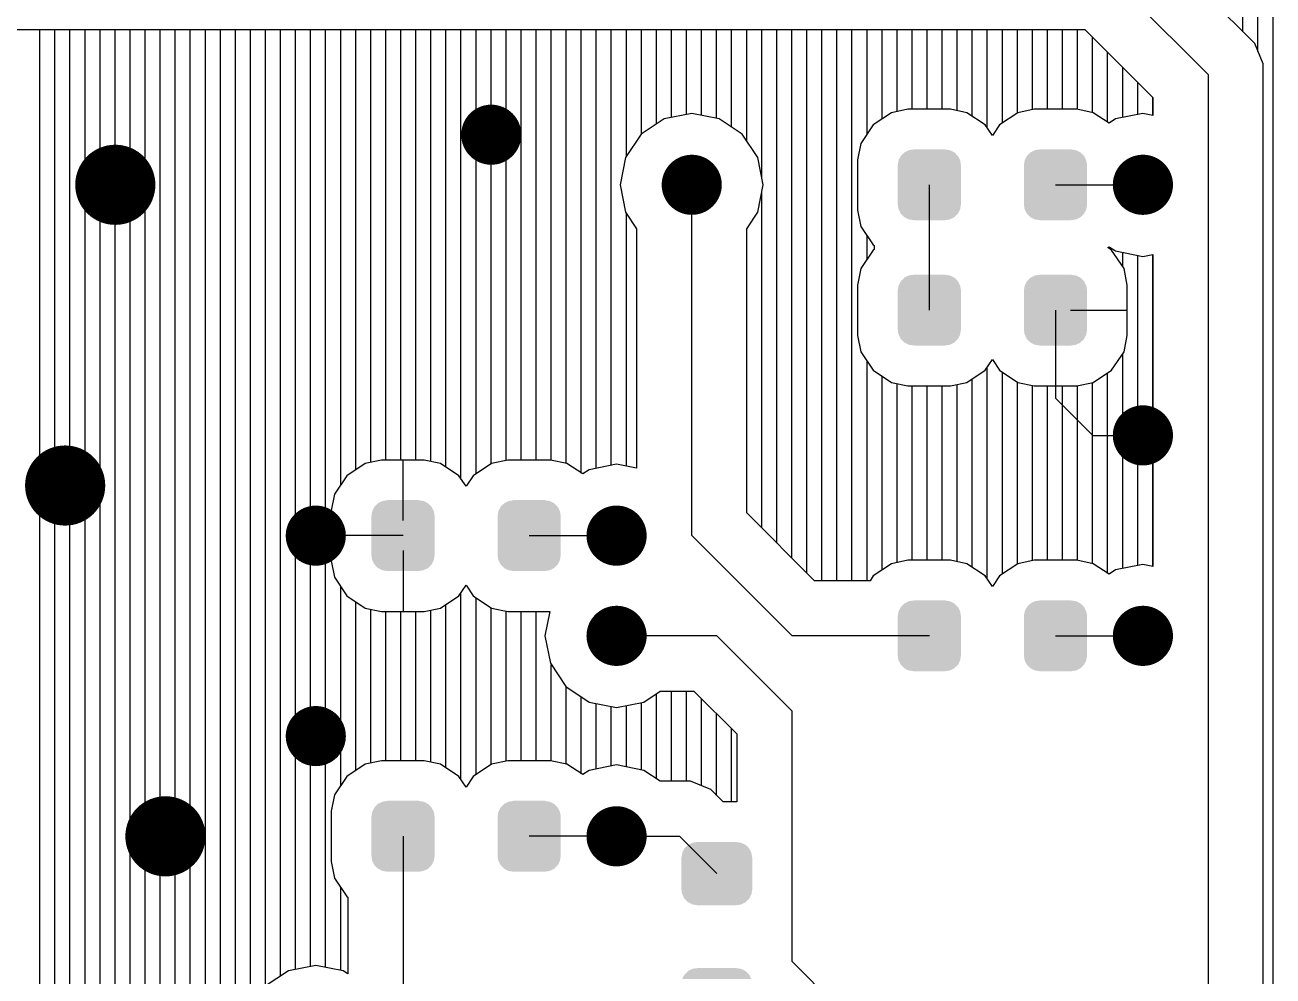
# Model space of a CAD drawing. Extents: x 295 to 953, y 10 to 290.
# Drawn here: x 752.27 to 778.36, y 114.29 to 134.17 of the extents above; entities that cross this region are included whole.
import ezdxf

# ---------------------------------------------------------------- set-up
doc = ezdxf.new("R2010")
doc.units = 0
doc.header["$LTSCALE"] = 5
doc.header["$MEASUREMENT"] = 0
doc.layers.get('0').update_dxf_attribs({"linetype": 'CONTINUOUS', "lineweight": 25})
doc.layers.add('DV-INT-A3_BOT', color=7, linetype='CONTINUOUS')

msp = doc.modelspace()

# ---------------------------------------------------------------- linework, layer by layer
for points, const_width in [([(762.331, 131.876, -1), (761.703, 131.876, -1)], 0.629), ([(754.578, 130.829, -1), (753.74, 130.829, -1)], 0.838), ([(766.522, 130.829, -1), (765.894, 130.829, -1)], 0.629), ([(775.952, 130.829, -1), (775.323, 130.829, -1)], 0.629), ([(775.952, 125.59, -1), (775.323, 125.59, -1)], 0.629), ([(753.53, 124.542, -1), (752.692, 124.542, -1)], 0.838), ([(758.664, 123.494, -1), (758.036, 123.494, -1)], 0.629), ([(764.951, 123.494, -1), (764.322, 123.494, -1)], 0.629), ([(764.951, 121.399, -1), (764.322, 121.399, -1)], 0.629), ([(775.952, 121.399, -1), (775.323, 121.399, -1)], 0.629), ([(758.664, 119.303, -1), (758.036, 119.303, -1)], 0.629), ([(755.626, 117.208, -1), (754.788, 117.208, -1)], 0.838), ([(764.951, 117.208, -1), (764.322, 117.208, -1)], 0.629)]:
    msp.add_lwpolyline(points, format="xyb", close=True, dxfattribs=dict(const_width=const_width))
for points in [[(771.766, 131.437), (771.702, 131.503), (770.581, 131.437), (770.649, 131.503)], [(771.702, 131.503), (771.689, 131.509), (770.649, 131.503), (770.657, 131.509)], [(771.689, 131.509), (771.609, 131.551), (770.657, 131.509), (770.744, 131.551)], [(771.609, 131.551), (771.587, 131.554), (770.744, 131.551), (770.751, 131.554)], [(771.587, 131.554), (771.505, 131.568), (770.751, 131.554), (770.843, 131.568)], [(771.505, 131.568), (771.505, 131.57), (770.843, 131.568), (770.843, 131.57)], [(774.402, 131.437), (774.338, 131.503), (773.217, 131.437), (773.286, 131.503)], [(774.338, 131.503), (774.325, 131.509), (773.286, 131.503), (773.293, 131.509)], [(774.325, 131.509), (774.245, 131.551), (773.293, 131.509), (773.38, 131.551)], [(774.245, 131.551), (774.223, 131.554), (773.38, 131.551), (773.387, 131.554)], [(774.223, 131.554), (774.142, 131.568), (773.387, 131.554), (773.479, 131.568)], [(774.142, 131.568), (774.142, 131.57), (773.479, 131.568), (773.479, 131.57)], [(771.834, 131.241), (771.82, 131.334), (770.514, 131.241), (770.53, 131.334)], [(771.834, 131.239), (771.834, 131.241), (770.514, 131.239), (770.514, 131.241)], [(771.834, 130.418), (771.834, 131.239), (770.514, 130.418), (770.514, 131.239)], [(771.82, 131.334), (771.815, 131.345), (770.53, 131.334), (770.532, 131.345)], [(771.815, 131.345), (771.775, 131.428), (770.532, 131.345), (770.576, 131.428)], [(771.775, 131.428), (771.766, 131.437), (770.576, 131.428), (770.581, 131.437)], [(774.471, 131.241), (774.457, 131.334), (773.15, 131.241), (773.166, 131.334)], [(774.471, 131.239), (774.471, 131.241), (773.15, 131.239), (773.15, 131.241)], [(774.471, 130.418), (774.471, 131.239), (773.15, 130.418), (773.15, 131.239)], [(774.457, 131.334), (774.451, 131.345), (773.166, 131.334), (773.168, 131.345)], [(774.451, 131.345), (774.411, 131.428), (773.168, 131.345), (773.212, 131.428)], [(774.411, 131.428), (774.402, 131.437), (773.212, 131.428), (773.217, 131.437)], [(771.834, 130.416), (771.834, 130.418), (770.514, 130.416), (770.514, 130.418)], [(771.819, 130.324), (771.834, 130.416), (770.528, 130.324), (770.514, 130.416)], [(771.817, 130.313), (771.819, 130.324), (770.534, 130.313), (770.528, 130.324)], [(771.773, 130.229), (771.817, 130.313), (770.574, 130.229), (770.534, 130.313)], [(771.768, 130.22), (771.773, 130.229), (770.583, 130.22), (770.574, 130.229)], [(771.699, 130.154), (771.768, 130.22), (770.647, 130.154), (770.583, 130.22)], [(774.471, 130.416), (774.471, 130.418), (773.15, 130.416), (773.15, 130.418)], [(774.455, 130.324), (774.471, 130.416), (773.164, 130.324), (773.15, 130.416)], [(774.453, 130.313), (774.455, 130.324), (773.17, 130.313), (773.164, 130.324)], [(774.409, 130.229), (774.453, 130.313), (773.21, 130.229), (773.17, 130.313)], [(774.404, 130.22), (774.409, 130.229), (773.219, 130.22), (773.21, 130.229)], [(774.335, 130.154), (774.404, 130.22), (773.283, 130.154), (773.219, 130.22)], [(771.692, 130.148), (771.699, 130.154), (770.66, 130.148), (770.647, 130.154)], [(771.605, 130.106), (771.692, 130.148), (770.74, 130.106), (770.66, 130.148)], [(771.598, 130.103), (771.605, 130.106), (770.761, 130.103), (770.74, 130.106)], [(771.505, 130.09), (771.598, 130.103), (770.843, 130.09), (770.761, 130.103)], [(771.505, 130.087), (771.505, 130.09), (770.843, 130.087), (770.843, 130.09)], [(774.328, 130.148), (774.335, 130.154), (773.296, 130.148), (773.283, 130.154)], [(774.241, 130.106), (774.328, 130.148), (773.376, 130.106), (773.296, 130.148)], [(774.234, 130.103), (774.241, 130.106), (773.398, 130.103), (773.376, 130.106)], [(774.142, 130.09), (774.234, 130.103), (773.479, 130.09), (773.398, 130.103)], [(774.142, 130.087), (774.142, 130.09), (773.479, 130.087), (773.479, 130.09)], [(771.766, 128.818), (771.702, 128.883), (770.581, 128.818), (770.649, 128.883)], [(771.702, 128.883), (771.689, 128.89), (770.649, 128.883), (770.657, 128.89)], [(771.689, 128.89), (771.609, 128.932), (770.657, 128.89), (770.744, 128.932)], [(771.609, 128.932), (771.587, 128.935), (770.744, 128.932), (770.751, 128.935)], [(771.587, 128.935), (771.505, 128.948), (770.751, 128.935), (770.843, 128.948)], [(771.505, 128.948), (771.505, 128.951), (770.843, 128.948), (770.843, 128.951)], [(774.402, 128.818), (774.338, 128.883), (773.217, 128.818), (773.286, 128.883)], [(774.338, 128.883), (774.325, 128.89), (773.286, 128.883), (773.293, 128.89)], [(774.325, 128.89), (774.245, 128.932), (773.293, 128.89), (773.38, 128.932)], [(774.245, 128.932), (774.223, 128.935), (773.38, 128.932), (773.387, 128.935)], [(774.223, 128.935), (774.142, 128.948), (773.387, 128.935), (773.479, 128.948)], [(774.142, 128.948), (774.142, 128.951), (773.479, 128.948), (773.479, 128.951)], [(771.834, 128.622), (771.82, 128.714), (770.514, 128.622), (770.53, 128.714)], [(771.834, 128.62), (771.834, 128.622), (770.514, 128.62), (770.514, 128.622)], [(771.834, 127.798), (771.834, 128.62), (770.514, 127.798), (770.514, 128.62)], [(771.82, 128.714), (771.815, 128.725), (770.53, 128.714), (770.532, 128.725)], [(771.815, 128.725), (771.775, 128.808), (770.532, 128.725), (770.576, 128.808)], [(771.775, 128.808), (771.766, 128.818), (770.576, 128.808), (770.581, 128.818)], [(774.471, 128.622), (774.457, 128.714), (773.15, 128.622), (773.166, 128.714)], [(774.471, 128.62), (774.471, 128.622), (773.15, 128.62), (773.15, 128.622)], [(774.471, 127.798), (774.471, 128.62), (773.15, 127.798), (773.15, 128.62)], [(774.457, 128.714), (774.451, 128.725), (773.166, 128.714), (773.168, 128.725)], [(774.451, 128.725), (774.411, 128.808), (773.168, 128.725), (773.212, 128.808)], [(774.411, 128.808), (774.402, 128.818), (773.212, 128.808), (773.217, 128.818)], [(771.834, 127.796), (771.834, 127.798), (770.514, 127.796), (770.514, 127.798)], [(771.819, 127.704), (771.834, 127.796), (770.528, 127.704), (770.514, 127.796)], [(771.817, 127.693), (771.819, 127.704), (770.534, 127.693), (770.528, 127.704)], [(771.773, 127.61), (771.817, 127.693), (770.574, 127.61), (770.534, 127.693)], [(771.768, 127.601), (771.773, 127.61), (770.583, 127.601), (770.574, 127.61)], [(771.699, 127.535), (771.768, 127.601), (770.647, 127.535), (770.583, 127.601)], [(774.471, 127.796), (774.471, 127.798), (773.15, 127.796), (773.15, 127.798)], [(774.455, 127.704), (774.471, 127.796), (773.164, 127.704), (773.15, 127.796)], [(774.453, 127.693), (774.455, 127.704), (773.17, 127.693), (773.164, 127.704)], [(774.409, 127.61), (774.453, 127.693), (773.21, 127.61), (773.17, 127.693)], [(774.404, 127.601), (774.409, 127.61), (773.219, 127.601), (773.21, 127.61)], [(774.335, 127.535), (774.404, 127.601), (773.283, 127.535), (773.219, 127.601)], [(771.692, 127.528), (771.699, 127.535), (770.66, 127.528), (770.647, 127.535)], [(771.605, 127.487), (771.692, 127.528), (770.74, 127.487), (770.66, 127.528)], [(771.598, 127.483), (771.605, 127.487), (770.761, 127.483), (770.74, 127.487)], [(771.505, 127.47), (771.598, 127.483), (770.843, 127.47), (770.761, 127.483)], [(771.505, 127.467), (771.505, 127.47), (770.843, 127.467), (770.843, 127.47)], [(774.328, 127.528), (774.335, 127.535), (773.296, 127.528), (773.283, 127.535)], [(774.241, 127.487), (774.328, 127.528), (773.376, 127.487), (773.296, 127.528)], [(774.234, 127.483), (774.241, 127.487), (773.398, 127.483), (773.376, 127.487)], [(774.142, 127.47), (774.234, 127.483), (773.479, 127.47), (773.398, 127.483)], [(774.142, 127.467), (774.142, 127.47), (773.479, 127.467), (773.479, 127.47)], [(760.7, 124.168), (760.687, 124.175), (759.648, 124.168), (759.655, 124.175)], [(760.687, 124.175), (760.607, 124.217), (759.655, 124.175), (759.742, 124.217)], [(760.607, 124.217), (760.586, 124.22), (759.742, 124.217), (759.75, 124.22)], [(760.586, 124.22), (760.504, 124.233), (759.75, 124.22), (759.842, 124.233)], [(760.504, 124.233), (760.504, 124.236), (759.842, 124.233), (759.842, 124.236)], [(763.336, 124.168), (763.323, 124.175), (762.284, 124.168), (762.291, 124.175)], [(763.323, 124.175), (763.244, 124.217), (762.291, 124.175), (762.379, 124.217)], [(763.244, 124.217), (763.222, 124.22), (762.379, 124.217), (762.386, 124.22)], [(763.222, 124.22), (763.14, 124.233), (762.386, 124.22), (762.478, 124.233)], [(763.14, 124.233), (763.14, 124.236), (762.478, 124.233), (762.478, 124.236)], [(760.833, 123.907), (760.819, 123.999), (759.513, 123.907), (759.529, 123.999)], [(760.819, 123.999), (760.814, 124.01), (759.529, 123.999), (759.53, 124.01)], [(760.814, 124.01), (760.773, 124.093), (759.53, 124.01), (759.575, 124.093)], [(760.773, 124.093), (760.764, 124.103), (759.575, 124.093), (759.58, 124.103)], [(760.764, 124.103), (760.7, 124.168), (759.58, 124.103), (759.648, 124.168)], [(763.469, 123.907), (763.455, 123.999), (762.149, 123.907), (762.165, 123.999)], [(763.455, 123.999), (763.45, 124.01), (762.165, 123.999), (762.167, 124.01)], [(763.45, 124.01), (763.41, 124.093), (762.167, 124.01), (762.211, 124.093)], [(763.41, 124.093), (763.4, 124.103), (762.211, 124.093), (762.216, 124.103)], [(763.4, 124.103), (763.336, 124.168), (762.216, 124.103), (762.284, 124.168)], [(760.833, 123.905), (760.833, 123.907), (759.513, 123.905), (759.513, 123.907)], [(760.833, 123.084), (760.833, 123.905), (759.513, 123.084), (759.513, 123.905)], [(763.469, 123.905), (763.469, 123.907), (762.149, 123.905), (762.149, 123.907)], [(763.469, 123.084), (763.469, 123.905), (762.149, 123.084), (762.149, 123.905)], [(760.833, 123.082), (760.833, 123.084), (759.513, 123.082), (759.513, 123.084)], [(760.817, 122.989), (760.833, 123.082), (759.527, 122.989), (759.513, 123.082)], [(760.816, 122.978), (760.817, 122.989), (759.532, 122.978), (759.527, 122.989)], [(760.771, 122.895), (760.816, 122.978), (759.573, 122.895), (759.532, 122.978)], [(760.767, 122.886), (760.771, 122.895), (759.582, 122.886), (759.573, 122.895)], [(760.698, 122.82), (760.767, 122.886), (759.646, 122.82), (759.582, 122.886)], [(763.469, 123.082), (763.469, 123.084), (762.149, 123.082), (762.149, 123.084)], [(763.454, 122.989), (763.469, 123.082), (762.163, 122.989), (762.149, 123.082)], [(763.452, 122.978), (763.454, 122.989), (762.168, 122.978), (762.163, 122.989)], [(763.408, 122.895), (763.452, 122.978), (762.209, 122.895), (762.168, 122.978)], [(763.403, 122.886), (763.408, 122.895), (762.218, 122.886), (762.209, 122.895)], [(763.334, 122.82), (763.403, 122.886), (762.282, 122.82), (762.218, 122.886)], [(760.691, 122.813), (760.698, 122.82), (759.659, 122.813), (759.646, 122.82)], [(760.604, 122.772), (760.691, 122.813), (759.739, 122.772), (759.659, 122.813)], [(760.596, 122.768), (760.604, 122.772), (759.76, 122.768), (759.739, 122.772)], [(760.504, 122.755), (760.596, 122.768), (759.842, 122.755), (759.76, 122.768)], [(760.504, 122.753), (760.504, 122.755), (759.842, 122.753), (759.842, 122.755)], [(763.327, 122.813), (763.334, 122.82), (762.295, 122.813), (762.282, 122.82)], [(763.24, 122.772), (763.327, 122.813), (762.375, 122.772), (762.295, 122.813)], [(763.232, 122.768), (763.24, 122.772), (762.396, 122.768), (762.375, 122.772)], [(763.14, 122.755), (763.232, 122.768), (762.478, 122.755), (762.396, 122.768)], [(763.14, 122.753), (763.14, 122.755), (762.478, 122.753), (762.478, 122.755)], [(771.689, 122.08), (771.609, 122.121), (770.657, 122.08), (770.744, 122.121)], [(771.609, 122.121), (771.587, 122.125), (770.744, 122.121), (770.751, 122.125)], [(771.587, 122.125), (771.505, 122.138), (770.751, 122.125), (770.843, 122.138)], [(771.505, 122.138), (771.505, 122.141), (770.843, 122.138), (770.843, 122.141)], [(774.325, 122.08), (774.245, 122.121), (773.293, 122.08), (773.38, 122.121)], [(774.245, 122.121), (774.223, 122.125), (773.38, 122.121), (773.387, 122.125)], [(774.223, 122.125), (774.142, 122.138), (773.387, 122.125), (773.479, 122.138)], [(774.142, 122.138), (774.142, 122.141), (773.479, 122.138), (773.479, 122.141)], [(771.834, 121.812), (771.82, 121.904), (770.514, 121.812), (770.53, 121.904)], [(771.82, 121.904), (771.815, 121.915), (770.53, 121.904), (770.532, 121.915)], [(771.815, 121.915), (771.775, 121.998), (770.532, 121.915), (770.576, 121.998)], [(771.775, 121.998), (771.766, 122.007), (770.576, 121.998), (770.581, 122.007)], [(771.766, 122.007), (771.702, 122.073), (770.581, 122.007), (770.649, 122.073)], [(771.702, 122.073), (771.689, 122.08), (770.649, 122.073), (770.657, 122.08)], [(774.471, 121.812), (774.457, 121.904), (773.15, 121.812), (773.166, 121.904)], [(774.457, 121.904), (774.451, 121.915), (773.166, 121.904), (773.168, 121.915)], [(774.451, 121.915), (774.411, 121.998), (773.168, 121.915), (773.212, 121.998)], [(774.411, 121.998), (774.402, 122.007), (773.212, 121.998), (773.217, 122.007)], [(774.402, 122.007), (774.338, 122.073), (773.217, 122.007), (773.286, 122.073)], [(774.338, 122.073), (774.325, 122.08), (773.286, 122.073), (773.293, 122.08)], [(771.834, 121.81), (771.834, 121.812), (770.514, 121.81), (770.514, 121.812)], [(771.834, 120.988), (771.834, 121.81), (770.514, 120.988), (770.514, 121.81)], [(774.471, 121.81), (774.471, 121.812), (773.15, 121.81), (773.15, 121.812)], [(774.471, 120.988), (774.471, 121.81), (773.15, 120.988), (773.15, 121.81)], [(771.834, 120.986), (771.834, 120.988), (770.514, 120.986), (770.514, 120.988)], [(771.819, 120.894), (771.834, 120.986), (770.528, 120.894), (770.514, 120.986)], [(771.817, 120.883), (771.819, 120.894), (770.534, 120.883), (770.528, 120.894)], [(771.773, 120.8), (771.817, 120.883), (770.574, 120.8), (770.534, 120.883)], [(771.768, 120.79), (771.773, 120.8), (770.583, 120.79), (770.574, 120.8)], [(771.699, 120.725), (771.768, 120.79), (770.647, 120.725), (770.583, 120.79)], [(774.471, 120.986), (774.471, 120.988), (773.15, 120.986), (773.15, 120.988)], [(774.455, 120.894), (774.471, 120.986), (773.164, 120.894), (773.15, 120.986)], [(774.453, 120.883), (774.455, 120.894), (773.17, 120.883), (773.164, 120.894)], [(774.409, 120.8), (774.453, 120.883), (773.21, 120.8), (773.17, 120.883)], [(774.404, 120.79), (774.409, 120.8), (773.219, 120.79), (773.21, 120.8)], [(774.335, 120.725), (774.404, 120.79), (773.283, 120.725), (773.219, 120.79)], [(771.692, 120.718), (771.699, 120.725), (770.66, 120.718), (770.647, 120.725)], [(771.605, 120.676), (771.692, 120.718), (770.74, 120.676), (770.66, 120.718)], [(771.598, 120.673), (771.605, 120.676), (770.761, 120.673), (770.74, 120.676)], [(771.505, 120.66), (771.598, 120.673), (770.843, 120.66), (770.761, 120.673)], [(771.505, 120.657), (771.505, 120.66), (770.843, 120.657), (770.843, 120.66)], [(774.328, 120.718), (774.335, 120.725), (773.296, 120.718), (773.283, 120.725)], [(774.241, 120.676), (774.328, 120.718), (773.376, 120.676), (773.296, 120.718)], [(774.234, 120.673), (774.241, 120.676), (773.398, 120.673), (773.376, 120.676)], [(774.142, 120.66), (774.234, 120.673), (773.479, 120.66), (773.398, 120.673)], [(774.142, 120.657), (774.142, 120.66), (773.479, 120.657), (773.479, 120.66)], [(760.687, 117.889), (760.607, 117.93), (759.655, 117.889), (759.742, 117.93)], [(760.607, 117.93), (760.586, 117.934), (759.742, 117.93), (759.75, 117.934)], [(760.586, 117.934), (760.504, 117.947), (759.75, 117.934), (759.842, 117.947)], [(760.504, 117.947), (760.504, 117.95), (759.842, 117.947), (759.842, 117.95)], [(763.323, 117.889), (763.244, 117.93), (762.291, 117.889), (762.379, 117.93)], [(763.244, 117.93), (763.222, 117.934), (762.379, 117.93), (762.386, 117.934)], [(763.222, 117.934), (763.14, 117.947), (762.386, 117.934), (762.478, 117.947)], [(763.14, 117.947), (763.14, 117.95), (762.478, 117.947), (762.478, 117.95)], [(760.833, 117.621), (760.819, 117.713), (759.513, 117.621), (759.529, 117.713)], [(760.819, 117.713), (760.814, 117.724), (759.529, 117.713), (759.53, 117.724)], [(760.814, 117.724), (760.773, 117.807), (759.53, 117.724), (759.575, 117.807)], [(760.773, 117.807), (760.764, 117.816), (759.575, 117.807), (759.58, 117.816)], [(760.764, 117.816), (760.7, 117.882), (759.58, 117.816), (759.648, 117.882)], [(760.7, 117.882), (760.687, 117.889), (759.648, 117.882), (759.655, 117.889)], [(763.469, 117.621), (763.455, 117.713), (762.149, 117.621), (762.165, 117.713)], [(763.455, 117.713), (763.45, 117.724), (762.165, 117.713), (762.167, 117.724)], [(763.45, 117.724), (763.41, 117.807), (762.167, 117.724), (762.211, 117.807)], [(763.41, 117.807), (763.4, 117.816), (762.211, 117.807), (762.216, 117.816)], [(763.4, 117.816), (763.336, 117.882), (762.216, 117.816), (762.284, 117.882)], [(763.336, 117.882), (763.323, 117.889), (762.284, 117.882), (762.291, 117.889)], [(760.833, 117.619), (760.833, 117.621), (759.513, 117.619), (759.513, 117.621)], [(760.833, 116.797), (760.833, 117.619), (759.513, 116.797), (759.513, 117.619)], [(763.469, 117.619), (763.469, 117.621), (762.149, 117.619), (762.149, 117.621)], [(763.469, 116.797), (763.469, 117.619), (762.149, 116.797), (762.149, 117.619)], [(767.453, 116.863), (767.413, 116.947), (766.009, 116.863), (766.053, 116.947)], [(767.413, 116.947), (767.405, 116.956), (766.053, 116.947), (766.057, 116.956)], [(767.405, 116.956), (767.341, 117.022), (766.057, 116.956), (766.126, 117.022)], [(767.341, 117.022), (767.328, 117.029), (766.126, 117.022), (766.132, 117.029)], [(767.328, 117.029), (767.248, 117.071), (766.132, 117.029), (766.219, 117.071)], [(767.248, 117.071), (767.228, 117.074), (766.219, 117.071), (766.226, 117.074)], [(767.228, 117.074), (767.145, 117.088), (766.226, 117.074), (766.319, 117.088)], [(760.833, 116.795), (760.833, 116.797), (759.513, 116.795), (759.513, 116.797)], [(760.817, 116.703), (760.833, 116.795), (759.527, 116.703), (759.513, 116.795)], [(760.816, 116.692), (760.817, 116.703), (759.532, 116.692), (759.527, 116.703)], [(760.771, 116.609), (760.816, 116.692), (759.573, 116.609), (759.532, 116.692)], [(760.767, 116.599), (760.771, 116.609), (759.582, 116.599), (759.573, 116.609)], [(763.469, 116.795), (763.469, 116.797), (762.149, 116.795), (762.149, 116.797)], [(763.454, 116.703), (763.469, 116.795), (762.163, 116.703), (762.149, 116.795)], [(763.452, 116.692), (763.454, 116.703), (762.168, 116.692), (762.163, 116.703)], [(763.408, 116.609), (763.452, 116.692), (762.209, 116.609), (762.168, 116.692)], [(763.403, 116.599), (763.408, 116.609), (762.218, 116.599), (762.209, 116.609)], [(767.474, 116.097), (767.474, 116.759), (765.99, 116.097), (765.99, 116.759)], [(767.472, 116.759), (767.458, 116.852), (765.992, 116.759), (766.007, 116.852)], [(767.458, 116.852), (767.453, 116.863), (766.007, 116.852), (766.009, 116.863)], [(760.698, 116.534), (760.767, 116.599), (759.646, 116.534), (759.582, 116.599)], [(760.691, 116.527), (760.698, 116.534), (759.659, 116.527), (759.646, 116.534)], [(760.604, 116.485), (760.691, 116.527), (759.739, 116.485), (759.659, 116.527)], [(760.596, 116.482), (760.604, 116.485), (759.76, 116.482), (759.739, 116.485)], [(760.504, 116.469), (760.596, 116.482), (759.842, 116.469), (759.76, 116.482)], [(760.504, 116.466), (760.504, 116.469), (759.842, 116.466), (759.842, 116.469)], [(763.334, 116.534), (763.403, 116.599), (762.282, 116.534), (762.218, 116.599)], [(763.327, 116.527), (763.334, 116.534), (762.295, 116.527), (762.282, 116.534)], [(763.24, 116.485), (763.327, 116.527), (762.375, 116.485), (762.295, 116.527)], [(763.232, 116.482), (763.24, 116.485), (762.396, 116.482), (762.375, 116.485)], [(763.14, 116.469), (763.232, 116.482), (762.478, 116.469), (762.396, 116.482)], [(763.14, 116.466), (763.14, 116.469), (762.478, 116.466), (762.478, 116.469)], [(767.457, 116.004), (767.472, 116.097), (766.006, 116.004), (765.992, 116.097)], [(767.455, 115.994), (767.457, 116.004), (766.011, 115.994), (766.006, 116.004)], [(767.411, 115.91), (767.455, 115.994), (766.051, 115.91), (766.011, 115.994)], [(767.407, 115.901), (767.411, 115.91), (766.059, 115.901), (766.051, 115.91)], [(767.338, 115.834), (767.407, 115.901), (766.123, 115.834), (766.059, 115.901)], [(767.332, 115.828), (767.338, 115.834), (766.136, 115.828), (766.123, 115.834)], [(767.244, 115.786), (767.332, 115.828), (766.216, 115.786), (766.136, 115.828)], [(767.237, 115.782), (767.244, 115.786), (766.236, 115.782), (766.216, 115.786)], [(767.145, 115.768), (767.237, 115.782), (766.319, 115.768), (766.236, 115.782)], [(767.453, 114.227), (767.413, 114.311), (766.009, 114.227), (766.053, 114.311)], [(767.413, 114.311), (767.405, 114.32), (766.053, 114.311), (766.057, 114.32)], [(767.405, 114.32), (767.341, 114.386), (766.057, 114.32), (766.126, 114.386)], [(767.341, 114.386), (767.328, 114.393), (766.126, 114.386), (766.132, 114.393)], [(767.328, 114.393), (767.248, 114.435), (766.132, 114.393), (766.219, 114.435)], [(767.248, 114.435), (767.228, 114.438), (766.219, 114.435), (766.226, 114.438)], [(767.228, 114.438), (767.145, 114.452), (766.226, 114.438), (766.319, 114.452)]]:
    msp.add_solid(points)
at = {"layer": 'DV-INT-A3_BOT'}
for p, q in [((777.729, 134.026), (777.729, 146.788)), ((777.976, 133.783), (775.881, 135.879)), ((778.043, 133.616), (778.043, 135.502)), ((774.904, 135.229), (777, 133.134)), ((778.358, 101.387), (778.358, 134.73)), ((743.279, 134.077), (774.427, 134.077)), ((752.583, 101.387), (752.583, 134.077)), ((752.897, 101.387), (752.897, 134.077)), ((753.212, 101.387), (753.212, 134.077)), ((753.526, 101.387), (753.526, 134.077)), ((753.84, 101.387), (753.84, 134.077)), ((754.155, 101.387), (754.155, 134.077)), ((754.469, 101.387), (754.469, 134.077)), ((754.783, 101.387), (754.783, 134.077)), ((755.098, 101.387), (755.098, 134.077)), ((755.412, 101.387), (755.412, 134.077)), ((755.726, 101.387), (755.726, 134.077)), ((756.041, 101.387), (756.041, 134.077)), ((756.355, 101.387), (756.355, 134.077)), ((756.669, 101.387), (756.669, 134.077)), ((756.984, 113.616), (756.984, 134.077)), ((757.298, 114.077), (757.298, 134.077)), ((757.612, 114.291), (757.612, 134.077)), ((757.927, 114.425), (757.927, 134.077)), ((758.241, 114.488), (758.241, 134.077)), ((758.555, 114.467), (758.555, 134.077)), ((758.87, 124.555), (758.87, 134.077)), ((759.184, 124.873), (759.184, 134.077)), ((759.498, 125.028), (759.498, 134.077)), ((759.813, 125.074), (759.813, 134.077)), ((760.127, 125.074), (760.127, 134.077)), ((760.441, 125.074), (760.441, 134.077)), ((760.756, 125.045), (760.756, 134.077)), ((761.07, 124.928), (761.07, 134.077)), ((761.384, 124.685), (761.384, 134.077)), ((761.699, 124.789), (761.699, 134.077)), ((762.013, 124.999), (762.013, 134.077)), ((762.327, 125.066), (762.327, 134.077)), ((762.642, 125.074), (762.642, 134.077)), ((762.956, 125.074), (762.956, 134.077)), ((763.27, 125.07), (763.27, 134.077)), ((763.584, 125.007), (763.584, 134.077)), ((763.899, 124.802), (763.899, 134.077)), ((764.213, 124.903), (764.213, 134.077)), ((764.527, 124.965), (764.527, 134.077)), ((764.842, 131.428), (764.842, 134.077)), ((765.156, 131.889), (765.156, 134.077)), ((765.47, 132.103), (765.47, 134.077)), ((765.785, 132.237), (765.785, 134.077)), ((766.099, 132.3), (766.099, 134.077)), ((766.413, 132.279), (766.413, 134.077)), ((766.728, 132.216), (766.728, 134.077)), ((767.042, 132.031), (767.042, 134.077)), ((767.356, 131.742), (767.356, 134.077)), ((767.671, 130.971), (767.671, 134.077)), ((767.985, 123.339), (767.985, 134.077)), ((768.299, 123.025), (768.299, 134.077)), ((768.614, 122.711), (768.614, 134.077)), ((768.928, 122.551), (768.928, 134.077)), ((769.242, 122.551), (769.242, 134.077)), ((769.557, 122.551), (769.557, 134.077)), ((769.871, 131.889), (769.871, 134.077)), ((770.185, 132.207), (770.185, 134.077)), ((770.5, 132.362), (770.5, 134.077)), ((770.814, 132.409), (770.814, 134.077)), ((771.128, 132.409), (771.128, 134.077)), ((771.443, 132.409), (771.443, 134.077)), ((771.757, 132.379), (771.757, 134.077)), ((772.071, 132.262), (772.071, 134.077)), ((772.386, 132.019), (772.386, 134.077)), ((772.7, 132.124), (772.7, 134.077)), ((773.014, 132.333), (773.014, 134.077)), ((773.329, 132.4), (773.329, 134.077)), ((773.643, 132.409), (773.643, 134.077)), ((773.957, 132.409), (773.957, 134.077)), ((774.272, 132.404), (774.272, 134.077)), ((774.427, 134.077), (775.847, 132.656)), ((774.586, 132.342), (774.586, 133.913)), ((774.9, 132.136), (774.9, 133.599)), ((778.152, 133.36), (777.976, 133.783)), ((778.152, 104.404), (778.152, 133.36)), ((775.215, 132.237), (775.215, 133.285)), ((777, 133.134), (777, 104.635)), ((775.529, 132.3), (775.529, 132.97)), ((775.843, 132.279), (775.843, 132.656)), ((775.847, 132.656), (775.847, 132.279)), ((766.208, 132.321), (765.634, 132.207)), ((766.778, 132.207), (766.208, 132.321)), ((770.386, 132.337), (770.001, 132.082)), ((770.726, 132.409), (770.386, 132.337)), ((771.619, 132.409), (770.726, 132.409)), ((771.958, 132.337), (771.619, 132.409)), ((772.344, 132.082), (771.958, 132.337)), ((773.027, 132.337), (772.641, 132.082)), ((773.366, 132.409), (773.027, 132.337)), ((774.259, 132.409), (773.366, 132.409)), ((774.598, 132.337), (774.259, 132.409)), ((774.93, 132.119), (774.598, 132.337)), ((775.638, 132.321), (775.064, 132.207)), ((775.847, 132.279), (775.638, 132.321)), ((765.634, 132.207), (765.148, 131.885)), ((767.264, 131.885), (766.778, 132.207)), ((770.001, 132.082), (769.741, 131.696)), ((772.495, 131.86), (772.344, 132.082)), ((772.641, 132.082), (772.495, 131.86)), ((775.064, 132.207), (774.93, 132.119)), ((765.148, 131.885), (764.825, 131.399)), ((767.587, 131.399), (767.264, 131.885)), ((769.741, 131.696), (769.674, 131.352)), ((764.825, 131.399), (764.712, 130.829)), ((767.7, 130.829), (767.587, 131.399)), ((769.674, 131.352), (769.674, 130.301)), ((764.712, 130.829), (764.825, 130.254)), ((766.208, 123.494), (766.208, 130.829)), ((767.587, 130.254), (767.7, 130.829)), ((771.174, 128.209), (771.174, 130.829)), ((773.811, 130.829), (775.638, 130.829)), ((767.671, 123.654), (767.671, 130.682)), ((764.825, 130.254), (765.056, 129.911)), ((764.842, 124.944), (764.842, 130.225)), ((767.361, 129.911), (767.587, 130.254)), ((769.674, 130.301), (769.741, 129.957)), ((769.741, 129.957), (770.001, 129.571)), ((765.056, 129.911), (765.056, 124.903)), ((767.361, 123.968), (767.361, 129.911)), ((769.871, 129.27), (769.871, 129.764)), ((770.001, 129.462), (769.741, 129.077)), ((770.001, 129.571), (770.022, 129.559)), ((770.022, 129.475), (770.001, 129.462)), ((770.022, 129.559), (770.022, 129.475)), ((774.904, 129.517), (774.93, 129.534)), ((774.984, 129.462), (774.904, 129.517)), ((774.93, 129.534), (775.064, 129.446)), ((775.244, 129.077), (774.984, 129.462)), ((775.064, 129.446), (775.638, 129.332)), ((775.215, 129.114), (775.215, 129.416)), ((775.529, 122.87), (775.529, 129.353)), ((775.638, 129.332), (775.847, 129.374)), ((775.843, 122.849), (775.843, 129.374)), ((775.847, 129.374), (775.847, 122.849)), ((769.741, 129.077), (769.674, 128.733)), ((775.311, 128.733), (775.244, 129.077)), ((769.674, 128.733), (769.674, 127.681)), ((775.311, 127.681), (775.311, 128.733)), ((773.811, 128.209), (773.811, 126.365)), ((774.125, 128.209), (775.311, 128.209)), ((773.811, 127.895), (773.811, 126.625)), ((769.674, 127.681), (769.741, 127.337)), ((775.244, 127.337), (775.311, 127.681)), ((769.741, 127.337), (770.001, 126.952)), ((774.984, 126.952), (775.244, 127.337)), ((769.871, 122.551), (769.871, 127.145)), ((772.344, 126.952), (772.495, 127.174)), ((772.495, 127.174), (772.641, 126.952)), ((775.215, 122.807), (775.215, 127.3)), ((770.001, 126.952), (770.386, 126.696)), ((770.185, 122.778), (770.185, 126.826)), ((771.958, 126.696), (772.344, 126.952)), ((772.386, 122.589), (772.386, 127.015)), ((772.641, 126.952), (773.027, 126.696)), ((772.7, 122.694), (772.7, 126.91)), ((774.598, 126.696), (774.984, 126.952)), ((774.9, 122.706), (774.9, 126.897)), ((770.386, 126.696), (770.726, 126.625)), ((770.5, 122.933), (770.5, 126.671)), ((770.726, 126.625), (771.619, 126.625)), ((770.814, 122.979), (770.814, 126.625)), ((771.128, 122.979), (771.128, 126.625)), ((771.443, 122.979), (771.443, 126.625)), ((771.619, 126.625), (771.958, 126.696)), ((771.757, 122.95), (771.757, 126.654)), ((772.071, 122.832), (772.071, 126.772)), ((773.014, 122.903), (773.014, 126.7)), ((773.027, 126.696), (773.366, 126.625)), ((773.329, 122.97), (773.329, 126.633)), ((773.366, 126.625), (774.259, 126.625)), ((773.643, 122.979), (773.643, 126.625)), ((773.957, 122.979), (773.957, 126.625)), ((774.259, 126.625), (774.598, 126.696)), ((774.272, 122.975), (774.272, 126.629)), ((774.586, 122.912), (774.586, 126.692)), ((773.811, 126.365), (774.59, 125.59)), ((774.59, 125.59), (775.638, 125.59)), ((759.385, 125.003), (759, 124.747)), ((759.725, 125.074), (759.385, 125.003)), ((760.617, 125.074), (759.725, 125.074)), ((760.173, 123.809), (760.173, 125.074)), ((760.957, 125.003), (760.617, 125.074)), ((761.342, 124.747), (760.957, 125.003)), ((762.025, 125.003), (761.64, 124.747)), ((762.365, 125.074), (762.025, 125.003)), ((763.258, 125.074), (762.365, 125.074)), ((763.597, 125.003), (763.258, 125.074)), ((763.928, 124.785), (763.597, 125.003)), ((764.636, 124.986), (764.062, 124.873)), ((765.056, 124.903), (764.636, 124.986)), ((759, 124.747), (758.74, 124.362)), ((761.493, 124.525), (761.342, 124.747)), ((761.64, 124.747), (761.493, 124.525)), ((764.062, 124.873), (763.928, 124.785)), ((758.74, 124.362), (758.673, 124.018)), ((758.673, 124.018), (758.673, 122.966)), ((768.777, 122.551), (767.361, 123.968)), ((760.173, 123.494), (758.35, 123.494)), ((759.859, 123.494), (758.673, 123.494)), ((762.809, 123.494), (764.636, 123.494)), ((768.304, 121.399), (766.208, 123.494)), ((760.173, 123.18), (760.173, 121.91)), ((758.673, 122.966), (758.74, 122.623)), ((770.386, 122.908), (770.001, 122.652)), ((770.726, 122.979), (770.386, 122.908)), ((771.619, 122.979), (770.726, 122.979)), ((771.958, 122.908), (771.619, 122.979)), ((772.344, 122.652), (771.958, 122.908)), ((773.027, 122.908), (772.641, 122.652)), ((773.366, 122.979), (773.027, 122.908)), ((774.259, 122.979), (773.366, 122.979)), ((774.598, 122.908), (774.259, 122.979)), ((774.93, 122.69), (774.598, 122.908)), ((775.638, 122.891), (775.064, 122.778)), ((775.847, 122.849), (775.638, 122.891)), ((758.74, 122.623), (759, 122.237)), ((770.001, 122.652), (769.934, 122.551)), ((772.495, 122.43), (772.344, 122.652)), ((772.641, 122.652), (772.495, 122.43)), ((775.064, 122.778), (774.93, 122.69)), ((758.87, 118.268), (758.87, 122.43)), ((761.342, 122.237), (761.493, 122.459)), ((761.493, 122.459), (761.64, 122.237)), ((769.934, 122.551), (768.777, 122.551)), ((759, 122.237), (759.385, 121.981)), ((759.184, 118.587), (759.184, 122.111)), ((760.957, 121.981), (761.342, 122.237)), ((761.384, 118.398), (761.384, 122.3)), ((761.64, 122.237), (762.025, 121.981)), ((761.699, 118.503), (761.699, 122.195)), ((759.385, 121.981), (759.725, 121.91)), ((759.498, 118.742), (759.498, 121.956)), ((759.725, 121.91), (760.617, 121.91)), ((759.813, 118.788), (759.813, 121.91)), ((760.127, 118.788), (760.127, 121.91)), ((760.441, 118.788), (760.441, 121.91)), ((760.617, 121.91), (760.957, 121.981)), ((760.756, 118.759), (760.756, 121.939)), ((761.07, 118.641), (761.07, 122.057)), ((762.013, 118.712), (762.013, 121.986)), ((762.025, 121.981), (762.365, 121.91)), ((762.327, 118.779), (762.327, 121.919)), ((762.365, 121.91), (763.241, 121.91)), ((762.642, 118.788), (762.642, 121.91)), ((762.956, 118.788), (762.956, 121.91)), ((763.241, 121.91), (763.14, 121.399)), ((763.14, 121.399), (763.253, 120.825)), ((766.732, 121.399), (764.636, 121.399)), ((768.304, 119.827), (766.732, 121.399)), ((771.174, 121.399), (768.304, 121.399)), ((773.811, 121.399), (775.638, 121.399)), ((763.253, 120.825), (763.576, 120.339)), ((763.27, 118.784), (763.27, 120.795)), ((763.576, 120.339), (764.062, 120.016)), ((763.584, 118.721), (763.584, 120.334)), ((763.899, 118.515), (763.899, 120.121)), ((764.062, 120.016), (764.636, 119.903)), ((764.636, 119.903), (765.206, 120.016)), ((765.156, 118.595), (765.156, 120.007)), ((765.206, 120.016), (765.55, 120.246)), ((765.47, 118.411), (765.47, 120.192)), ((765.55, 120.246), (766.254, 120.246)), ((765.785, 118.36), (765.785, 120.246)), ((766.099, 118.36), (766.099, 120.246)), ((766.254, 120.246), (767.151, 119.349)), ((766.413, 118.264), (766.413, 120.083)), ((764.213, 118.616), (764.213, 119.986)), ((764.527, 118.679), (764.527, 119.924)), ((764.842, 118.658), (764.842, 119.945)), ((766.728, 118.059), (766.728, 119.769)), ((768.304, 114.588), (768.304, 119.827)), ((767.042, 117.929), (767.042, 119.454)), ((767.151, 119.349), (767.151, 117.929)), ((759.385, 118.717), (759, 118.461)), ((759.725, 118.788), (759.385, 118.717)), ((760.617, 118.788), (759.725, 118.788)), ((760.957, 118.717), (760.617, 118.788)), ((761.342, 118.461), (760.957, 118.717)), ((762.025, 118.717), (761.64, 118.461)), ((762.365, 118.788), (762.025, 118.717)), ((763.258, 118.788), (762.365, 118.788)), ((763.597, 118.717), (763.258, 118.788)), ((763.928, 118.499), (763.597, 118.717)), ((764.636, 118.7), (764.062, 118.587)), ((765.206, 118.587), (764.636, 118.7)), ((759, 118.461), (758.74, 118.075)), ((761.493, 118.239), (761.342, 118.461)), ((761.64, 118.461), (761.493, 118.239)), ((764.062, 118.587), (763.928, 118.499)), ((765.55, 118.36), (765.206, 118.587)), ((766.183, 118.36), (765.55, 118.36)), ((766.606, 118.184), (766.183, 118.36)), ((766.862, 117.929), (766.606, 118.184)), ((758.74, 118.075), (758.673, 117.732)), ((767.151, 117.929), (766.862, 117.929)), ((758.673, 117.732), (758.673, 116.68)), ((760.173, 117.208), (760.173, 113.017)), ((764.636, 117.208), (762.809, 117.208)), ((764.636, 117.208), (765.952, 117.208)), ((765.952, 117.208), (766.732, 116.428)), ((758.673, 116.68), (758.74, 116.336)), ((758.74, 116.336), (759, 115.951)), ((758.87, 114.404), (758.87, 116.143)), ((759, 115.951), (759.02, 115.938)), ((759.02, 115.938), (759.02, 114.333)), ((769.875, 113.017), (768.304, 114.588)), ((757.776, 114.396), (757.29, 114.073)), ((758.35, 114.509), (757.776, 114.396)), ((758.92, 114.396), (758.35, 114.509)), ((759.02, 114.333), (758.92, 114.396))]:
    msp.add_line(p, q, dxfattribs=at)

doc.saveas('drawing.dxf')
